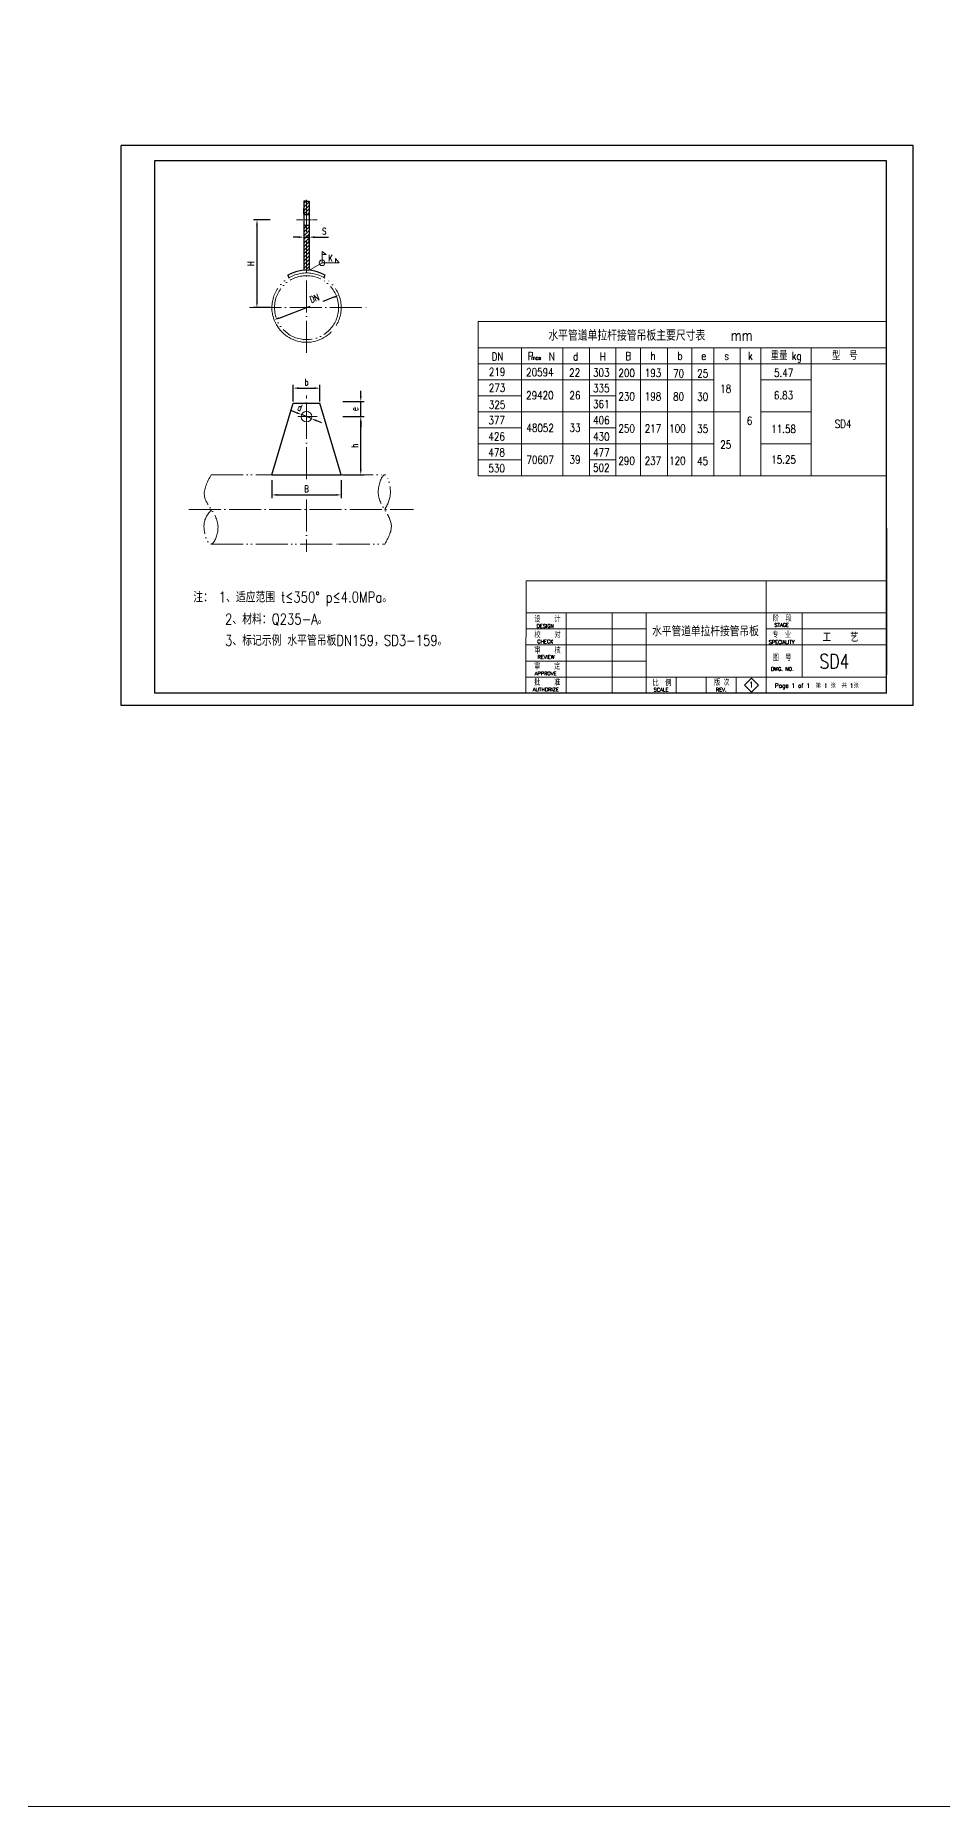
# Model space of a CAD drawing. Header units: millimetres. Extents: x 1954 to 4851, y 1164 to 2522.
# Drawn here: x 3078 to 3418, y 1164 to 1828 of the extents above; entities that cross this region are included whole.
import ezdxf
from ezdxf.enums import TextEntityAlignment as Align

# ---------------------------------------------------------------- set-up
doc = ezdxf.new("R2010")
doc.units = ezdxf.units.MM
doc.linetypes.add('ACAD_ISO04W100', pattern=[30, 24, -3, 0, -3])
doc.linetypes.add('ACAD_ISO05W100', pattern=[33, 24, -3, 0, -3, 0, -3])
for name, color, linetype in [('11', 7, 'Continuous'), ('5', 2, 'Continuous'), ('LAYER1', 7, 'Continuous'), ('R', 7, 'Continuous'), ('TK2', 5, 'Continuous'), ('TQ', 6, 'Continuous')]:
    doc.layers.add(name, color=color, linetype=linetype)
doc.styles.add('HZDX', font='romans.shx', dxfattribs={"width": 0.75, "bigfont": 'HZDX.shx'})
doc.styles.add('STK', font='romand', dxfattribs={"width": 0.9, "bigfont": 'stk'})
doc.dimstyles.new('ISO-25', dxfattribs={"dimtxt": 2.5, "dimasz": 2, "dimexe": 1.25, "dimexo": 0.625, "dimgap": 1, "dimtad": 1, "dimdsep": 46, "dimtxsty": 'HZDX', "dimcen": 2.5, "dimadec": 0, "dimazin": 0, "dimtfac": 1, "dimtmove": 0, "dimatfit": 3, "dimfxl": 1, "dimarcsym": 0})

# ---------------------------------------------------------------- blocks, each defined once
blk = doc.blocks.new('*D107')
at = {"layer": 'DEFPOINTS', "color": 0, "lineweight": 13}
for p in [(3166.19, 1759.07), (3160.6, 1726.17), (3166.19, 1726.17)]:
    blk.add_point(p, dxfattribs=at)
at = {"layer": 'R', "color": 0, "lineweight": -2}
for p, q in [((3165.57, 1759.07), (3159.35, 1759.07)), ((3160.6, 1757.07), (3160.6, 1728.17)), ((3165.57, 1726.17), (3159.35, 1726.17))]:
    blk.add_line(p, q, dxfattribs=at)
at = {"layer": 'R', "color": 0, "lineweight": 13}
for points in [[(3160.27, 1757.07), (3160.93, 1757.07), (3160.6, 1759.07)], [(3160.27, 1728.17), (3160.93, 1728.17), (3160.6, 1726.17)]]:
    blk.add_solid(points, dxfattribs=at)
at = {"layer": 'R', "color": 0, "lineweight": 13, "insert": (3158.35, 1742.62), "char_height": 2.5, "attachment_point": 5, "rotation": 90, "style": 'HZDX'}
blk.add_mtext('H', dxfattribs=at)
blk = doc.blocks.new('*D108')
at = {"layer": 'DEFPOINTS', "color": 0, "lineweight": 13}
for p in [(3178.19, 1753.63), (3180.19, 1752.6), (3180.19, 1749.64)]:
    blk.add_point(p, dxfattribs=at)
at = {"layer": 'R', "color": 0, "lineweight": -2}
for p, q in [((3180.19, 1750.26), (3180.19, 1753.85)), ((3176.19, 1752.6), (3174.19, 1752.6)), ((3178.19, 1753.01), (3178.19, 1751.35)), ((3178.19, 1752.6), (3180.19, 1752.6)), ((3182.19, 1752.6), (3187.44, 1752.6))]:
    blk.add_line(p, q, dxfattribs=at)
at = {"layer": 'R', "color": 0, "lineweight": 13}
for points in [[(3176.19, 1752.93), (3176.19, 1752.26), (3178.19, 1752.6)], [(3182.19, 1752.93), (3182.19, 1752.26), (3180.19, 1752.6)]]:
    blk.add_solid(points, dxfattribs=at)
at = {"layer": 'R', "color": 0, "lineweight": 13, "insert": (3185.82, 1754.85), "char_height": 2.5, "attachment_point": 5, "style": 'HZDX'}
blk.add_mtext('S', dxfattribs=at)
blk = doc.blocks.new('*D104')
at = {"layer": 'DEFPOINTS', "color": 0, "lineweight": 13}
for p in [(3192.19, 1690.92), (3199.52, 1690.92), (3192.19, 1685.29)]:
    blk.add_point(p, dxfattribs=at)
at = {"layer": 'R', "color": 0, "lineweight": -2}
for p, q in [((3199.52, 1692.92), (3199.52, 1694.92)), ((3192.82, 1690.92), (3200.77, 1690.92)), ((3199.52, 1685.29), (3199.52, 1690.92)), ((3192.82, 1685.29), (3200.77, 1685.29)), ((3199.52, 1683.29), (3199.52, 1681.29))]:
    blk.add_line(p, q, dxfattribs=at)
at = {"layer": 'R', "color": 0, "lineweight": 13}
for points in [[(3199.19, 1692.92), (3199.86, 1692.92), (3199.52, 1690.92)], [(3199.19, 1683.29), (3199.86, 1683.29), (3199.52, 1685.29)]]:
    blk.add_solid(points, dxfattribs=at)
at = {"layer": 'R', "color": 0, "lineweight": 13, "insert": (3197.27, 1688.1), "char_height": 2.5, "attachment_point": 5, "rotation": 90, "style": 'HZDX'}
blk.add_mtext('e', dxfattribs=at)
blk = doc.blocks.new('*D103')
at = {"layer": 'DEFPOINTS', "color": 0, "lineweight": 13}
for p in [(3192.19, 1685.29), (3199.52, 1685.29), (3192.19, 1663.49)]:
    blk.add_point(p, dxfattribs=at)
at = {"layer": 'R', "color": 0, "lineweight": -2}
for p, q in [((3192.82, 1685.29), (3200.77, 1685.29)), ((3199.52, 1665.49), (3199.52, 1683.29)), ((3192.82, 1663.49), (3200.77, 1663.49))]:
    blk.add_line(p, q, dxfattribs=at)
at = {"layer": 'R', "color": 0, "lineweight": 13}
for points in [[(3199.19, 1683.29), (3199.86, 1683.29), (3199.52, 1685.29)], [(3199.19, 1665.49), (3199.86, 1665.49), (3199.52, 1663.49)]]:
    blk.add_solid(points, dxfattribs=at)
at = {"layer": 'R', "color": 0, "lineweight": 13, "insert": (3197.27, 1674.39), "char_height": 2.5, "attachment_point": 5, "rotation": 90, "style": 'HZDX'}
blk.add_mtext('h', dxfattribs=at)
blk = doc.blocks.new('*D105')
at = {"layer": 'DEFPOINTS', "color": 0, "lineweight": 13}
for p in [(3166.19, 1662.16), (3192.19, 1662.08), (3192.19, 1655.94)]:
    blk.add_point(p, dxfattribs=at)
at = {"layer": 'R', "color": 0, "lineweight": -2}
for p, q in [((3166.19, 1661.54), (3166.19, 1654.69)), ((3192.19, 1661.46), (3192.19, 1654.69)), ((3168.19, 1655.94), (3190.19, 1655.94))]:
    blk.add_line(p, q, dxfattribs=at)
at = {"layer": 'R', "color": 0, "lineweight": 13}
for points in [[(3168.19, 1656.28), (3168.19, 1655.61), (3166.19, 1655.94)], [(3190.19, 1656.28), (3190.19, 1655.61), (3192.19, 1655.94)]]:
    blk.add_solid(points, dxfattribs=at)
at = {"layer": 'R', "color": 0, "lineweight": 13, "insert": (3179.19, 1658.19), "char_height": 2.5, "attachment_point": 5, "style": 'HZDX'}
blk.add_mtext('B', dxfattribs=at)
blk = doc.blocks.new('*D110')
at = {"layer": 'DEFPOINTS', "color": 0, "lineweight": 13}
for p in [(3177.34, 1686.04), (3181.05, 1684.55)]:
    blk.add_point(p, dxfattribs=at)
at = {"layer": 'R', "color": 0, "lineweight": -2}
for p, q in [((3175.48, 1686.78), (3173.62, 1687.53)), ((3181.05, 1684.55), (3177.34, 1686.04)), ((3182.9, 1683.8), (3184.76, 1683.06))]:
    blk.add_line(p, q, dxfattribs=at)
at = {"layer": 'R', "color": 0, "lineweight": 13}
for points in [[(3175.6, 1687.09), (3175.36, 1686.47), (3177.34, 1686.04)], [(3183.03, 1684.11), (3182.78, 1683.49), (3181.05, 1684.55)]]:
    blk.add_solid(points, dxfattribs=at)
at = {"layer": 'R', "color": 0, "lineweight": 13, "insert": (3176.72, 1688.69), "char_height": 2.5, "attachment_point": 5, "rotation": 338.15289, "style": 'HZDX'}
blk.add_mtext('d', dxfattribs=at)
blk = doc.blocks.new('*D109')
at = {"layer": 'DEFPOINTS', "color": 0, "lineweight": 13}
for p in [(3184.19, 1695.99), (3174.19, 1690.29), (3184.19, 1690.29)]:
    blk.add_point(p, dxfattribs=at)
at = {"layer": 'R', "color": 0, "lineweight": -2}
for p, q in [((3174.19, 1690.92), (3174.19, 1697.24)), ((3176.19, 1695.99), (3182.19, 1695.99)), ((3184.19, 1690.92), (3184.19, 1697.24))]:
    blk.add_line(p, q, dxfattribs=at)
at = {"layer": 'R', "color": 0, "lineweight": 13}
for points in [[(3176.19, 1696.32), (3176.19, 1695.66), (3174.19, 1695.99)], [(3182.19, 1696.32), (3182.19, 1695.66), (3184.19, 1695.99)]]:
    blk.add_solid(points, dxfattribs=at)
at = {"layer": 'R', "color": 0, "lineweight": 13, "insert": (3179.19, 1698.24), "char_height": 2.5, "attachment_point": 5, "style": 'HZDX'}
blk.add_mtext('b', dxfattribs=at)
blk = doc.blocks.new('*D106')
at = {"layer": 'DEFPOINTS', "color": 0, "lineweight": 13}
for p in [(3191.35, 1730.77), (3167.03, 1721.57)]:
    blk.add_point(p, dxfattribs=at)
at = {"layer": 'R', "color": 0, "lineweight": -2}
for p, q in [((3189.48, 1730.06), (3185.3, 1728.48)), ((3168.9, 1722.28), (3180.51, 1726.67))]:
    blk.add_line(p, q, dxfattribs=at)
at = {"layer": 'R', "color": 0, "lineweight": 13}
for points in [[(3189.36, 1730.37), (3189.6, 1729.75), (3191.35, 1730.77)], [(3168.79, 1722.59), (3169.02, 1721.97), (3167.03, 1721.57)]]:
    blk.add_solid(points, dxfattribs=at)
at = {"layer": 'R', "color": 0, "lineweight": 13, "insert": (3182.13, 1729.63), "char_height": 2.5, "attachment_point": 5, "rotation": 20.71819, "style": 'HZDX'}
blk.add_mtext('DN', dxfattribs=at)

msp = doc.modelspace()

# ---------------------------------------------------------------- hatches: boundary and pattern name
at = {"layer": 'R', "lineweight": 9}
h = msp.add_hatch(dxfattribs=at)
h.set_pattern_fill('ANSI31', color=256, scale=0.3, style=0)
h.set_pattern_definition([(45, (352.2704, -7.3357), (-0.6735192, 0.6735192), [])])
h.paths.add_polyline_path([(3180.192, 1766.059), (3179.192, 1766.059), (3179.192, 1761.089), (3180.192, 1761.089)])
h.paths.add_polyline_path([(3179.192, 1766.059), (3178.192, 1766.059), (3178.192, 1761.089), (3179.192, 1761.089)])
h.paths.add_polyline_path([(3180.192, 1757.059), (3179.192, 1757.059), (3179.192, 1750.104), (3180.192, 1750.104)])
h.paths.add_polyline_path([(3179.192, 1757.059), (3178.192, 1757.059), (3178.192, 1750.104), (3179.192, 1750.104)])
h = msp.add_hatch(dxfattribs=at)
h.set_pattern_fill('ANSI31', color=256, scale=0.3, style=0)
h.paths.add_polyline_path([(3179.192, 1750.152), (3178.192, 1750.152), (3178.192, 1740.164, -0.0178374), (3179.192, 1740.2)])
h.paths.add_polyline_path([(3180.192, 1750.152), (3179.192, 1750.152), (3179.192, 1740.2, -0.0178374), (3180.192, 1740.164)])

# ---------------------------------------------------------------- linework, layer by layer
at = {"layer": '5', "lineweight": 18}
for p, q in [((3261.493, 1623.7, 3.698), (3261.486, 1581.659, 3.698)), ((3396.627, 1623.7, 3.698), (3261.493, 1623.7, 3.698))]:
    msp.add_line(p, q, dxfattribs=at)
at = {"layer": 'LAYER1'}
for p, q in [((3396.627, 1643.46, 3.698), (3396.627, 1588.611, 3.698)), ((3396.627, 1581.659, 3.698), (3246.079, 1581.659, 3.698))]:
    msp.add_line(p, q, dxfattribs=at)
at = {"layer": 'LAYER1', "lineweight": 18}
for p, q in [((3276.508, 1581.659, 3.698), (3276.508, 1611.688, 3.698)), ((3293.775, 1581.659, 3.698), (3293.775, 1611.688, 3.698)), ((3365.034, 1587.665, 3.698), (3365.034, 1611.688, 3.698)), ((3396.627, 1605.683, 3.698), (3351.58, 1605.683, 3.698)), ((3371.101, 1599.677, 3.698), (3261.489, 1599.677, 3.698)), ((3396.627, 1599.677, 3.698), (3371.101, 1599.677, 3.698)), ((3371.101, 1587.665, 3.698), (3261.487, 1587.665, 3.698)), ((3306.533, 1593.671, 3.698), (3261.488, 1593.671, 3.698)), ((3317.792, 1581.659, 3.698), (3317.792, 1587.665, 3.698)), ((3329.053, 1581.659, 3.698), (3329.053, 1587.665, 3.698)), ((3340.315, 1581.659, 3.698), (3340.315, 1587.665, 3.698)), ((3396.627, 1587.665, 3.698), (3371.101, 1587.665, 3.698)), ((3346.06, 1587.225, 3.698), (3343.432, 1584.598, 3.698)), ((3343.432, 1584.598, 3.698), (3346.06, 1581.97, 3.698)), ((3348.687, 1584.598, 3.698), (3346.06, 1587.225, 3.698)), ((3346.06, 1581.97, 3.698), (3348.687, 1584.598, 3.698))]:
    msp.add_line(p, q, dxfattribs=at)
at = {"layer": 'R', "linetype": 'ACAD_ISO04W100', "lineweight": 13, "ltscale": 0.5}
for p, q in [((3179.192, 1766.576), (3179.192, 1708.032)), ((3157.771, 1726.171), (3202.74, 1726.171)), ((3179.192, 1661.855), (3179.192, 1693.219)), ((3179.126, 1654.279), (3179.126, 1634.606)), ((3135.02, 1650.492), (3219.247, 1650.492))]:
    msp.add_line(p, q, dxfattribs=at)
at = {"layer": 'R', "color": 3}
for p, q in [((3178.192, 1766.059), (3178.192, 1740.164)), ((3179.192, 1766.059), (3178.192, 1766.059)), ((3178.192, 1761.312), (3178.192, 1763.312)), ((3178.192, 1761.089), (3180.192, 1761.089)), ((3179.192, 1766.059), (3180.192, 1766.059)), ((3180.192, 1766.059), (3180.192, 1740.164)), ((3178.192, 1757.059), (3180.192, 1757.059)), ((3166.192, 1663.492), (3174.192, 1690.292)), ((3174.192, 1690.292), (3184.192, 1690.292)), ((3192.192, 1663.492), (3184.192, 1690.292)), ((3166.192, 1663.492), (3192.192, 1663.492))]:
    msp.add_line(p, q, dxfattribs=at)
at = {"layer": 'R', "linetype": 'ACAD_ISO04W100', "lineweight": 13, "ltscale": 0.1}
msp.add_line((3175.379, 1759.074), (3183.195, 1759.074), dxfattribs=at)
at = {"layer": 'R', "color": 2, "lineweight": 13}
for p, q in [((3185.002, 1747.209), (3186.605, 1746.038)), ((3185.002, 1742.985), (3185.002, 1747.209)), ((3180.104, 1740.157), (3185.002, 1742.985)), ((3186.605, 1746.038), (3185.002, 1746.038)), ((3185.002, 1742.985), (3191.467, 1742.985)), ((3190.059, 1744.564), (3190.059, 1742.985)), ((3191.467, 1742.985), (3190.059, 1744.564))]:
    msp.add_line(p, q, dxfattribs=at)
at = {"layer": 'R', "color": 6}
for p, q in [((3172.692, 1737.429), (3172.178, 1738.321)), ((3185.692, 1737.429), (3186.207, 1738.321))]:
    msp.add_line(p, q, dxfattribs=at)
at = {"layer": 'R', "color": 4, "lineweight": 13}
for p, q in [((3243.493, 1663.069, 2.507), (3243.493, 1720.936, 3.527)), ((3243.493, 1720.936, 3.527), (3396.627, 1720.936, 3.527)), ((3243.493, 1711.069, 2.507), (3396.627, 1711.069, 3.475)), ((3243.493, 1705.059, 3.295), (3396.627, 1705.068, 3.515)), ((3243.493, 1687.069, 2.507), (3259.854, 1687.069, 2.61)), ((3259.854, 1687.069, 2.61), (3307.435, 1687.069, 2.911)), ((3307.435, 1687.069, 2.911), (3341.819, 1687.069, 2.802)), ((3349.506, 1687.069, 2.802), (3368.464, 1687.069, 3.073))]:
    msp.add_line(p, q, dxfattribs=at)
at = {"layer": 'R', "lineweight": 13}
for p, q in [((3259.853, 1663.069, 2.805), (3259.854, 1711.069, 2.645)), ((3275.276, 1711.069, 2.708), (3275.275, 1663.069, 2.869)), ((3285.284, 1711.069, 2.802), (3285.284, 1663.069, 2.802)), ((3295.193, 1711.069, 2.802), (3295.194, 1663.069, 2.802)), ((3304.431, 1711.069, 2.802), (3304.431, 1663.069, 2.802)), ((3314.535, 1711.069, 2.802), (3314.535, 1663.069, 2.802)), ((3323.629, 1711.069, 2.802), (3323.629, 1663.069, 2.802)), ((3331.959, 1711.069, 2.802), (3331.959, 1663.069, 2.802)), ((3341.818, 1711.069, 2.802), (3341.819, 1663.069, 2.802)), ((3349.506, 1711.069, 2.802), (3349.506, 1663.069, 2.802)), ((3368.464, 1711.069, 3.256), (3368.464, 1663.069, 3.301)), ((3243.493, 1699.069, 2.507), (3285.284, 1699.068, 2.817)), ((3285.284, 1699.068, 2.817), (3331.959, 1699.068, 2.802)), ((3349.506, 1699.068, 2.802), (3368.464, 1699.069, 3.268)), ((3175.192, 1690.292), (3174.192, 1690.292)), ((3177.192, 1690.292), (3175.192, 1690.292)), ((3179.192, 1690.292), (3177.192, 1690.292)), ((3179.192, 1690.292), (3179.192, 1685.292)), ((3179.192, 1690.292), (3179.192, 1687.542)), ((3243.493, 1693.069, 2.507), (3259.854, 1693.069, 2.61)), ((3285.284, 1693.069, 2.841), (3295.193, 1693.069, 2.832)), ((3183.154, 1685.292), (3175.923, 1685.292)), ((3243.493, 1681.069, 2.507), (3259.854, 1681.069, 2.61)), ((3285.284, 1681.069, 2.771), (3295.193, 1681.069, 2.834)), ((3243.493, 1675.065, 2.857), (3285.284, 1675.065, 2.802)), ((3285.284, 1675.066, 3.031), (3331.959, 1675.067, 3.225)), ((3349.506, 1675.067, 2.802), (3368.464, 1675.068, 3.29)), ((3243.493, 1669.069, 2.507), (3259.854, 1669.069, 2.61)), ((3285.284, 1669.069, 2.802), (3290.137, 1669.069, 2.802)), ((3290.137, 1669.069, 2.788), (3295.193, 1669.069, 2.82)), ((3243.493, 1663.069, 2.507), (3259.854, 1663.069, 2.61)), ((3259.854, 1663.069, 2.61), (3290.137, 1663.069, 2.802)), ((3290.137, 1663.069, 2.788), (3396.627, 1663.069, 3.474))]:
    msp.add_line(p, q, dxfattribs=at)
at = {"layer": 'R', "linetype": 'ACAD_ISO05W100', "lineweight": 13, "ltscale": 0.5}
for p, q in [((3143.432, 1663.492), (3166.192, 1663.492)), ((3192.192, 1663.492), (3208.56, 1663.492)), ((3143.432, 1637.492), (3190.975, 1637.492)), ((3190.975, 1637.492), (3208.519, 1637.492))]:
    msp.add_line(p, q, dxfattribs=at)
at = {"layer": 'R', "lineweight": 13}
msp.add_lwpolyline([(1954.235, 2521.564), (3846.243, 2521.564), (3846.243, 1164.128), (1954.235, 1164.128)], close=True, dxfattribs=at)
at = {"layer": 'R', "color": 2, "lineweight": 13}
msp.add_circle((3185.002, 1742.985), 1.055, dxfattribs=at)
at = {"layer": 'R', "linetype": 'ACAD_ISO05W100', "lineweight": 13, "ltscale": 0.5}
msp.add_circle((3179.192, 1726.171), 12, dxfattribs=at)
at = {"layer": 'R', "lineweight": 13}
msp.add_circle((3179.192, 1685.292), 2, dxfattribs=at)
at = {"layer": 'R', "color": 6}
msp.add_arc((3179.192, 1726.171), 14.029, 60, 120, dxfattribs=at)
at = {"layer": 'R', "linetype": 'ACAD_ISO05W100', "lineweight": 13, "ltscale": 0.6}
msp.add_arc((3179.192, 1726.171), 13, 330, 210, dxfattribs=at)
at = {"layer": 'R', "linetype": 'ACAD_ISO05W100', "lineweight": 13}
msp.add_arc((3179.192, 1726.171), 13, 210, 330, dxfattribs=at)
at = {"layer": 'R', "linetype": 'ACAD_ISO05W100', "lineweight": 13, "ltscale": 0.5}
for points in [[(3143.432, 1663.492), (3140.944, 1655.346), (3143.432, 1650.492), (3145.931, 1642.717), (3143.432, 1637.492), (3140.828, 1645.498), (3143.712, 1650.492)], [(3208.519, 1637.492), (3210.998, 1644.459), (3208.519, 1650.449), (3206.09, 1657.652), (3208.519, 1663.492), (3210.648, 1656.951), (3208.519, 1650.492)]]:
    msp.add_spline(points, degree=3, dxfattribs=at)
at = {"layer": 'TK2', "color": 7, "lineweight": 18}
for p, q in [((3351.583, 1623.7, 3.698), (3351.576, 1581.643, 3.698)), ((3396.627, 1611.688, 3.698), (3261.494, 1611.688, 3.698)), ((3306.537, 1611.688, 3.698), (3306.531, 1581.651, 3.698)), ((3306.536, 1605.683, 3.698), (3261.49, 1605.683, 3.698))]:
    msp.add_line(p, q, dxfattribs=at)
at = {"layer": 'TQ', "color": 3}
for p, q in [((3109.627, 1577.024, 3.698), (3109.627, 1787.024, 3.698)), ((3406.627, 1787.024, 3.698), (3109.627, 1787.024, 3.698)), ((3406.627, 1577.024, 3.698), (3406.627, 1787.024, 3.698)), ((3406.627, 1577.024, 3.698), (3109.627, 1577.024, 3.698))]:
    msp.add_line(p, q, dxfattribs=at)
at = {"layer": 'TQ'}
for p, q in [((3122.127, 1781.251, 3.698), (3122.127, 1581.659, 3.698)), ((3396.627, 1781.251, 3.698), (3122.127, 1781.251, 3.698))]:
    msp.add_line(p, q, dxfattribs=at)
at = {"layer": 'TQ', "color": 6}
for q in [(3396.627, 1781.251, 3.698), (3122.127, 1581.659, 3.698)]:
    msp.add_line((3396.627, 1581.659, 3.698), q, dxfattribs=at)

# ---------------------------------------------------------------- texts
at = {"layer": '11', "lineweight": 18, "style": 'HZDX', "width": 0.8}
for s, p in [('设    计', (3264.583, 1608.206, 3.698)), ('阶  段', (3354.117, 1608.524, 3.698)), ('校    对', (3264.649, 1602.306, 3.698)), ('专  业', (3353.874, 1602.379, 3.698)), ('审    核', (3264.602, 1596.513, 3.698)), ('图  号', (3353.999, 1593.725, 3.698)), ('审    定', (3264.497, 1590.506, 3.698)), ('批    准', (3264.497, 1584.501, 3.698)), ('比  例 ', (3308.991, 1584.286, 3.698)), ('版 次', (3332.038, 1584.466, 3.698))]:
    msp.add_text(s, height=2.2105, dxfattribs=at).set_placement(p)
at = {"layer": '11', "lineweight": 18, "style": 'HZDX'}
for s, height, p in [('DESIGN', 1.3555, (3265.508, 1606.112, 3.698)), ('STAGE', 1.3555, (3354.646, 1606.502, 3.698)), ('CHECK', 1.3555, (3265.739, 1600.273, 3.698)), ('SPECIALITY', 1.3555, (3352.543, 1600.081, 3.698)), ('REVIEW', 1.3555, (3265.833, 1594.481, 3.698)), ('APPROVE', 1.3555, (3264.777, 1588.31, 3.698)), ('DWG. NO.', 1.3555, (3353.368, 1589.992, 3.698)), ('AUTHORIZE', 1.3555, (3264.042, 1582.304, 3.698)), ('SCALE', 1.3555, (3309.378, 1582.226, 3.698)), ('REV.', 1.3555, (3332.73, 1582.241, 3.698)), ('Page 1 of 1  第 1 张  共 1张', 1.564, (3354.841, 1583.671, 3.698))]:
    msp.add_text(s, height=height, dxfattribs=at).set_placement(p)
at = {"layer": '11', "lineweight": 18, "style": 'STK', "width": 0.9}
msp.add_text('1', height=2.106, dxfattribs=at).set_placement((3345.965, 1584.754, 3.698), align=Align.MIDDLE)
at = {"layer": 'LAYER1', "lineweight": 18, "style": 'HZDX', "width": 0.8}
msp.add_text('工    艺', height=3, dxfattribs=at).set_placement((3372.76, 1600.902, 3.698))
at = {"layer": 'R', "color": 2, "lineweight": 13, "style": 'HZDX', "width": 0.8}
msp.add_text('K', height=2.5, dxfattribs=at).set_placement((3187.307, 1743.443, 3.008))
at = {"layer": 'R', "lineweight": 18, "style": 'HZDX', "width": 0.8}
for s, height, p in [('水平管道单拉杆接管吊板主要尺寸表    mm', 4, (3269.861, 1713.777, 3.017)), ('DN ', 3, (3248.6, 1706.302, 2.837)), ('P', 3, (3262.123, 1706.497, 6.535)), ('max', 1.5, (3263.427, 1706.625, 6.535)), ('N ', 3, (3270.025, 1706.302, 2.837)), ('d', 3, (3279.131, 1706.369, 2.837)), ('H', 3, (3289.184, 1706.302, 2.837)), ('B', 3, (3298.747, 1706.497, 6.495)), ('h', 3, (3308.18, 1706.578, 2.837)), ('b', 3, (3318.315, 1706.577, 3.029)), ('e', 3, (3327.204, 1706.578, 2.837)), ('s', 3, (3335.841, 1706.578, 2.837)), ('k', 3, (3344.779, 1706.578, 2.837)), ('重量 kg', 3, (3353.284, 1706.578, 2.837)), ('型  号', 3, (3376.255, 1706.578, 2.837)), ('219', 3, (3247.571, 1700.564, 2.837)), ('20594', 3, (3261.545, 1700.442, 2.837)), ('22', 3, (3277.677, 1700.296, 2.837)), ('303', 3, (3286.646, 1700.308, 5.666)), ('200', 3, (3296.151, 1700.17, 2.837)), ('193', 3, (3306.033, 1700.17, 2.837)), ('70', 3, (3316.659, 1699.983, 2.809)), ('25', 3, (3325.689, 1699.983, 2.809)), ('5.47', 3, (3354.512, 1700.229, 5.844)), ('273', 3, (3247.571, 1694.626, 2.837)), ('29420', 3, (3261.545, 1691.799, 2.837)), ('26', 3, (3277.799, 1691.789, 2.837)), ('335', 3, (3286.664, 1694.463, 2.837)), ('230', 3, (3296.151, 1691.378, 2.837)), ('198', 3, (3306.033, 1691.378, 2.837)), ('80', 3, (3316.659, 1691.326, 2.809)), ('30', 3, (3325.689, 1691.281, 2.809)), ('18', 3, (3334.327, 1694.255, 2.809)), ('6.83', 3, (3354.472, 1691.804, 2.809)), ('325', 3, (3247.571, 1688.27, 2.837)), ('361', 3, (3286.664, 1688.524, 2.837)), ('377', 3, (3247.403, 1682.416, 2.837)), ('48052', 3, (3261.65, 1679.543, 2.837)), ('33', 3, (3277.799, 1679.636, 2.837)), ('406', 3, (3286.664, 1682.472, 2.837)), ('250', 3, (3296.151, 1679.345, 2.837)), ('217', 3, (3306.033, 1679.345, 2.837)), ('100', 3, (3315.193, 1679.345, 2.837)), ('35', 3, (3325.689, 1679.249, 2.809)), ('6', 3, (3344.331, 1682.253, 2.837)), ('11.58', 3, (3353.466, 1679.165, 2.809)), ('SD4', 3, (3377.276, 1681.061, 2.809)), ('426', 3, (3247.403, 1676.357, 2.837)), ('430', 3, (3286.664, 1676.305, 2.837)), ('25', 3, (3334.327, 1673.297, 2.809)), ('478', 3, (3247.403, 1670.396, 2.837)), ('530', 3, (3247.403, 1664.441, 2.837)), ('70607', 3, (3261.65, 1667.632, 2.837)), ('39', 3, (3277.818, 1667.7, 2.837)), ('477', 3, (3286.664, 1670.367, 2.837)), ('502', 3, (3286.664, 1664.655, 2.837)), ('290', 3, (3296.131, 1667.247, 5.925)), ('237', 3, (3306.013, 1667.247, 5.925)), ('120', 3, (3315.173, 1667.247, 5.925)), ('45', 3, (3325.669, 1667.15, 5.897)), ('15.25', 3, (3353.466, 1667.675, 2.809)), ('注： 1、适应范围 t≤350%%d p≤4.0MPa。', 4, (3136.72, 1615.629)), ('     2、材料：Q235-A。', 4, (3136.72, 1607.395)), ('     3、标记示例 水平管吊板DN159，SD3-159。', 4, (3136.72, 1599.394)), ('水平管道单拉杆接管吊板', 3.5, (3308.789, 1602.998, 3.188)), ('SD4', 5.3377, (3371.571, 1590.863))]:
    msp.add_text(s, height=height, dxfattribs=at).set_placement(p)

# ---------------------------------------------------------------- dimensions: what is measured, and where the dimension line sits
at = {"layer": 'R', "color": 2, "lineweight": 13}
for base, p1, p2, text, picture, middle in [((3160.6, 1726.171), (3166.192, 1759.074), (3166.192, 1726.171), 'H', '*D107', (3158.35, 1742.623)), ((3199.524, 1690.917), (3192.192, 1685.292), (3192.192, 1690.917), 'e', '*D104', (3197.274, 1688.105)), ((3199.524, 1685.292), (3192.192, 1663.492), (3192.192, 1685.292), 'h', '*D103', (3197.274, 1674.392))]:
    dim = msp.add_linear_dim(base=base, p1=p1, p2=p2, angle=90, text=text, dimstyle='ISO-25', dxfattribs=at)
    dim.commit()
    dim.dimension.update_dxf_attribs({"geometry": picture, "text_midpoint": middle})
for base, p1, p2, text, picture, middle in [((3180.192, 1752.596), (3178.192, 1753.635), (3180.192, 1749.638), 'S', '*D108', (3185.817, 1754.846)), ((3184.192, 1695.989), (3174.192, 1690.292), (3184.192, 1690.292), 'b', '*D109', (3179.192, 1698.239)), ((3192.192, 1655.943), (3166.192, 1662.161), (3192.192, 1662.083), 'B', '*D105', (3179.192, 1658.193))]:
    dim = msp.add_linear_dim(base=base, p1=p1, p2=p2, text=text, dimstyle='ISO-25', dxfattribs=at)
    dim.commit()
    dim.dimension.update_dxf_attribs({"geometry": picture, "text_midpoint": middle})
for p1, p2, text, picture, middle in [((3167.033, 1721.572), (3191.352, 1730.77), 'DN', '*D106', (3182.129, 1729.633)), ((3181.049, 1684.548), (3177.336, 1686.037), 'd', '*D110', (3176.717, 1688.694))]:
    dim = msp.add_diameter_dim_2p(p1=p1, p2=p2, text=text, dimstyle='ISO-25', override={"dimtmove": 2}, dxfattribs=at)
    dim.commit()
    dim.dimension.update_dxf_attribs({"geometry": picture, "text_midpoint": middle, "dimtype": 163})

doc.saveas('drawing.dxf')
